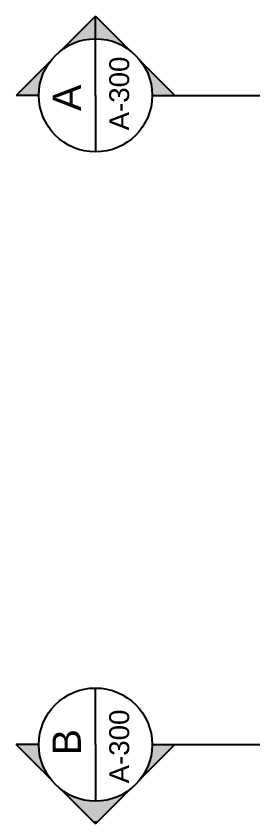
# Model space of a CAD drawing. Header units: millimetres. Extents: x -15.3 to 26.3, y -6.6 to 31.3.
# Drawn here: x -2.825 to -1.965, y 10.804 to 13.659 of the extents above; entities that cross this region are included whole.
import ezdxf

# ---------------------------------------------------------------- set-up
doc = ezdxf.new("R2010")
doc.units = ezdxf.units.MM
doc.layers.add('Infissi', color=5, linetype='Continuous')
doc.styles.get("Standard").update_dxf_attribs({"font": 'arial.ttf'})

msp = doc.modelspace()

# ---------------------------------------------------------------- hatches: boundary and pattern name
at = {"layer": 'Infissi'}
h = msp.add_hatch(color=5, dxfattribs=at)
h.dxf.hatch_style = 1
h.paths.add_polyline_path([(-2.7455, 13.3789, -0.162278), (-2.7055, 13.4989), (-2.8255, 13.3789), (-2.7955, 13.3789)])
h.paths.add_polyline_path([(-2.5455, 13.5789), (-2.5455, 13.6289), (-2.5455, 13.6489), (-2.5455, 13.6589), (-2.6655, 13.5389, -0.162278)])
h.paths.add_polyline_path([(-2.4255, 13.5389), (-2.5455, 13.6589), (-2.5455, 13.6489), (-2.5455, 13.6289), (-2.5455, 13.5789, -0.162278)])
h.paths.add_polyline_path([(-2.5455, 10.8039), (-2.4255, 10.9239, -0.333333), (-2.6655, 10.9239)])
h = msp.add_hatch(color=5, dxfattribs=at)
h.dxf.hatch_style = 1
h.paths.add_polyline_path([(-2.7455, 11.0839), (-2.8255, 11.0839), (-2.7055, 10.9639, -0.162278)])
h.paths.add_polyline_path([(-2.2655, 11.0839), (-2.3455, 11.0839, -0.162278), (-2.3855, 10.9639)])
h.paths.add_polyline_path([(-2.3855, 13.4989, -0.162278), (-2.3455, 13.3789), (-2.2655, 13.3789)])

# ---------------------------------------------------------------- linework, layer by layer
for p, q in [((-2.5455, 13.6589), (-2.6655, 13.5389)), ((-2.5455, 13.6489), (-2.5455, 13.6589)), ((-2.5455, 13.6589), (-2.4255, 13.5389)), ((-2.5455, 13.6289), (-2.5455, 13.6489)), ((-2.5455, 13.5789), (-2.5455, 13.6289)), ((-2.5455, 13.3789), (-2.5455, 13.5789)), ((-2.7055, 13.4989), (-2.8255, 13.3789)), ((-2.3855, 13.4989), (-2.2655, 13.3789)), ((-2.7955, 13.3789), (-2.8255, 13.3789)), ((-2.7455, 13.3789), (-2.7955, 13.3789)), ((-2.5455, 13.3789), (-2.5455, 13.1789)), ((-2.3455, 13.3789), (-2.2955, 13.3789)), ((-2.2955, 13.3789), (-2.2755, 13.3789)), ((-2.2755, 13.3789), (-2.2655, 13.3789)), ((-2.2655, 13.3789), (-1.9655, 13.3789)), ((-2.5455, 11.0839), (-2.5455, 11.2839)), ((-2.7955, 11.0839), (-2.8255, 11.0839)), ((-2.7055, 10.9639), (-2.8255, 11.0839)), ((-2.7455, 11.0839), (-2.7955, 11.0839)), ((-2.5455, 11.0839), (-2.5455, 10.8839)), ((-2.3855, 10.9639), (-2.2655, 11.0839)), ((-2.3455, 11.0839), (-2.2955, 11.0839)), ((-2.2955, 11.0839), (-2.2755, 11.0839)), ((-2.2755, 11.0839), (-2.2655, 11.0839)), ((-2.2655, 11.0839), (-1.9655, 11.0839)), ((-2.5455, 10.8039), (-2.6655, 10.9239)), ((-2.5455, 10.8039), (-2.4255, 10.9239)), ((-2.5455, 10.8139), (-2.5455, 10.8039))]:
    msp.add_line(p, q, dxfattribs=at)
for centre in [(-2.5455, 13.3789), (-2.5455, 11.0839)]:
    msp.add_circle(centre, 0.2, dxfattribs=at)

# ---------------------------------------------------------------- texts
at = {"layer": 'Infissi', "rotation": 90}
for s, width, insert, char_height, attachment_point in [('A-300', 1.322882, (-2.4968, 13.255), 0.07, 1), ('A', 0.51526, (-2.6971, 13.3237), 0.1, 1), ('A-300', 1.322882, (-2.4968, 11.2077), 0.07, 3), ('B', 0.51526, (-2.6971, 11.139), 0.1, 3)]:
    msp.add_mtext_dynamic_manual_height_columns(s, width=width, gutter_width=12.5, heights=[0], dxfattribs=dict(at, insert=insert, char_height=char_height, attachment_point=attachment_point))

doc.saveas('drawing.dxf')
